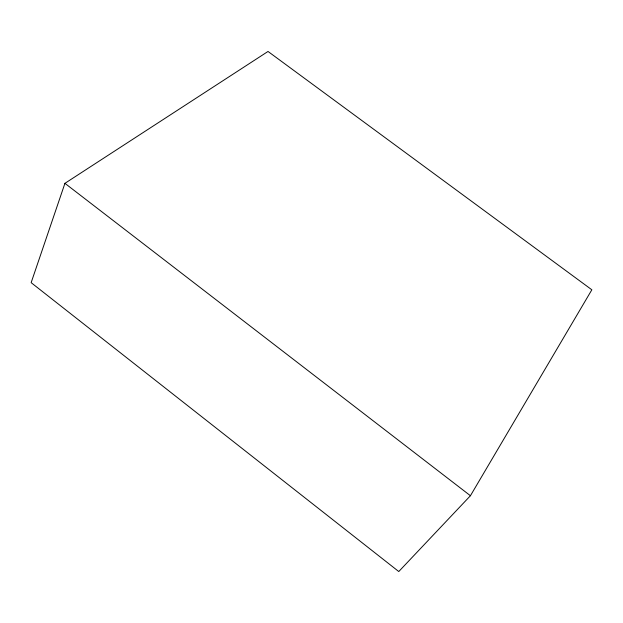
<?xml version="1.0" encoding="UTF-8"?>
<svg xmlns="http://www.w3.org/2000/svg" width="623" height="623" viewBox="0 0 623 623"><rect width="100%" height="100%" fill="white"/><g stroke="black" fill="none" stroke-linecap="round" stroke-linejoin="round"><path stroke-width="0.93" d="M64.932 183.333L31.15 282.663L398.775 571.54L470.427 495.729L591.85 289.788L268.022 51.46L64.932 183.333L470.427 495.729"/></g></svg>
